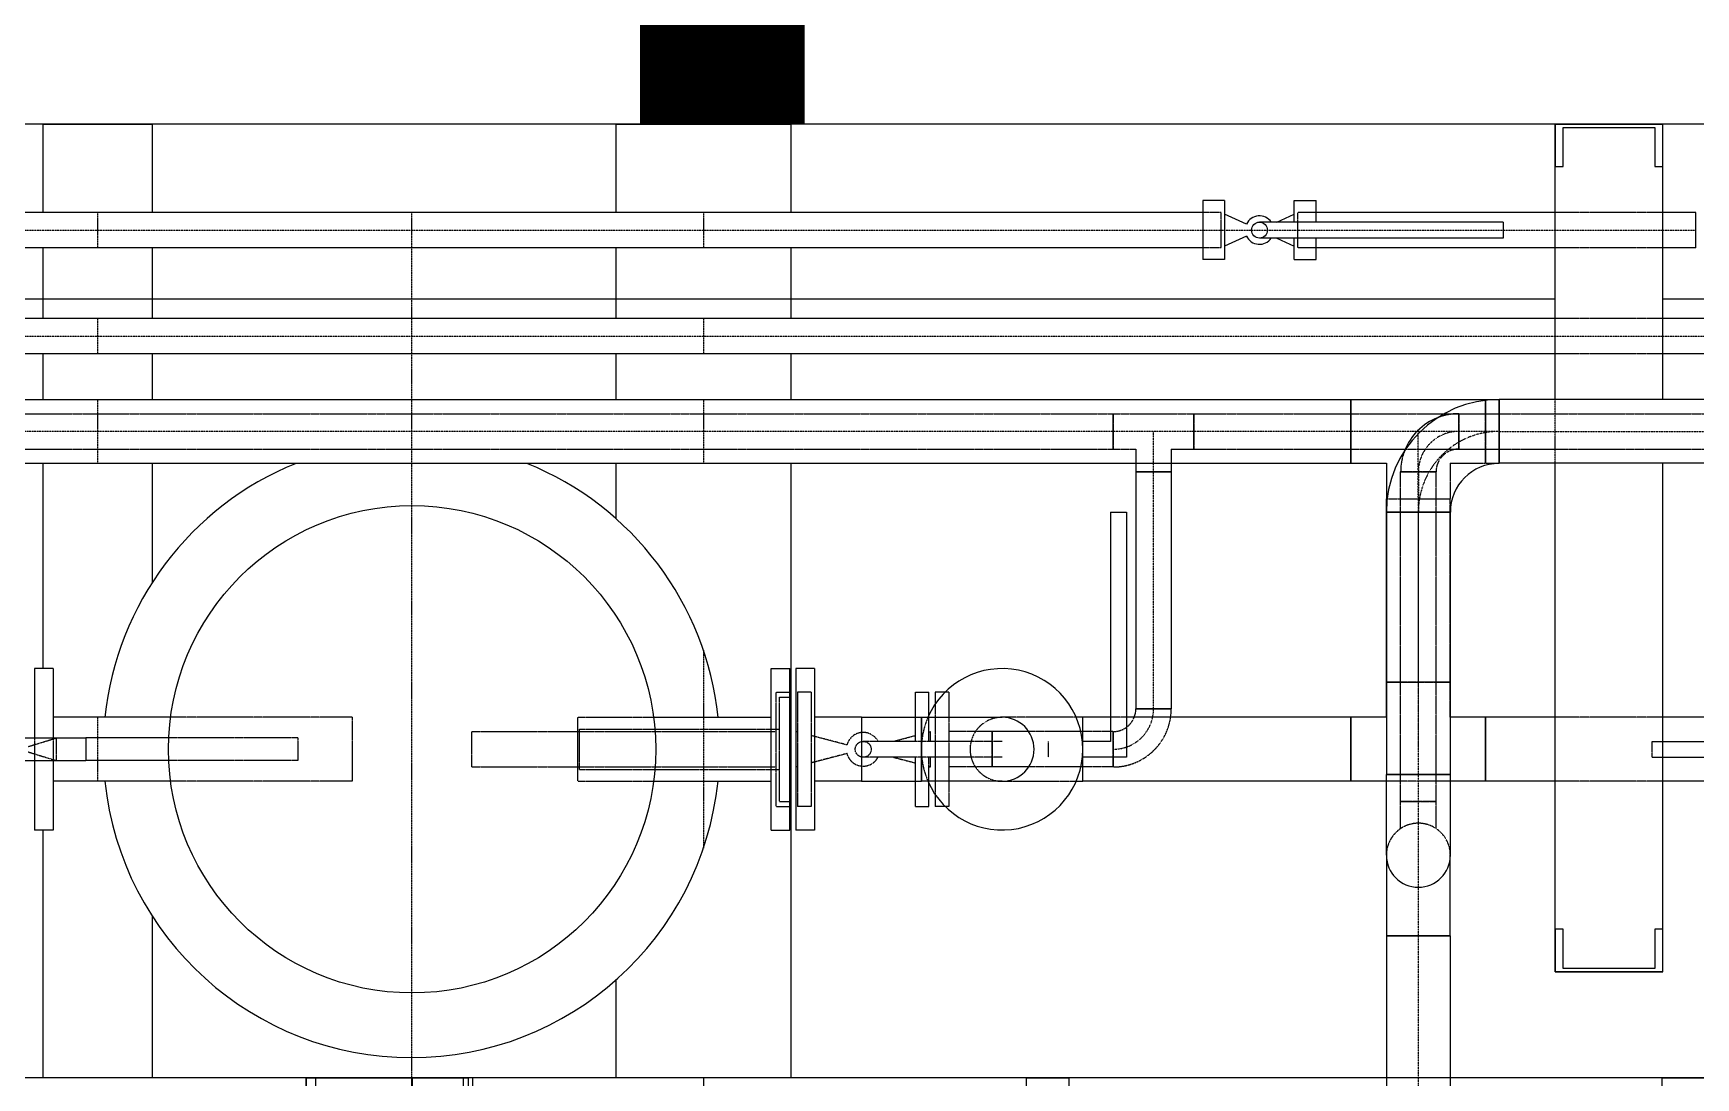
# Model space of a CAD drawing. Header units: millimetres. Extents: x -10011772 to -8149599, y 2847708 to 3434448.
# Drawn here: x -9495940 to -9492801, y 3201063 to 3203035 of the extents above; entities that cross this region are included whole.
import ezdxf

# ---------------------------------------------------------------- set-up
doc = ezdxf.new("R2010")
doc.units = ezdxf.units.MM
for name, pattern in [('DASHDOT2', [0.5, 0.25, -0.125, 0, -0.125]), ('DIVIDE2', [0.625, 0.25, -0.125, 0, -0.125, 0, -0.125]), ('HIDDEN2', [0.1875, 0.125, -0.0625])]:
    doc.linetypes.add(name, pattern=pattern)
doc.layers.add('总平面底图', color=9, linetype='Continuous')
doc.layers.add('电气-接地设计-接地线', color=3, linetype='接地线')
doc.styles.add('EESLTYPE', font='TXT.shx')
doc.linetypes.add('接地线', pattern='A,500,["/",EESLTYPE,S=200,R=0,X=0,Y=-100],-200,60,-200', length=960)

# ---------------------------------------------------------------- blocks, each defined once
blk = doc.blocks.new('总平面底图 爆炸危险区 LOCATION I')
at = {"layer": '总平面底图'}
blk.add_line((231314.9, 137707.7), (224314.9, 137707.7), dxfattribs=at)
at = {"layer": '总平面底图', "linetype": 'Continuous'}
for p, q in [((228194.1, 137707.7), (226216.4, 137707.7)), ((226766.3, 137707.7), (226869.4, 137707.7)), ((226766.3, 137707.7), (226766.3, 137624.4)), ((226869.4, 137707.7), (226869.4, 137624.4)), ((227307.3, 137707.7), (227472.4, 137707.7)), ((227307.3, 137707.7), (227307.3, 137624.4)), ((227472.4, 137707.7), (227472.4, 137624.4)), ((228194.1, 137707.7), (228194.1, 137667.6)), ((228295.7, 137707.7), (228194.1, 137707.7)), ((228194.1, 137447.9), (228194.1, 137707.7)), ((228194.1, 137707.7), (228295.7, 137707.7)), ((228201.6, 137667.6), (228201.6, 137704.5)), ((228201.6, 137704.5), (228288.2, 137704.5)), ((228288.2, 137704.5), (228288.2, 137667.6)), ((228295.7, 137667.6), (228295.7, 137707.7)), ((229644.1, 137707.7), (228295.7, 137707.7)), ((228295.7, 137447.9), (228295.7, 137707.7)), ((228194.1, 137667.6), (228201.6, 137667.6)), ((228288.2, 137667.6), (228295.7, 137667.6)), ((227861.3, 137635.5), (227861.3, 137607.7)), ((227881.9, 137635.5), (227861.3, 137635.5)), ((227881.9, 137635.5), (227881.9, 137607.7)), ((227947.8, 137615.2), (227947.8, 137635.5)), ((227947.8, 137635.5), (227968.5, 137635.5)), ((227968.5, 137615.2), (227968.5, 137635.5)), ((227861.3, 137624.4), (226215.7, 137624.4)), ((227902.7, 137613.3), (227881.9, 137622.9)), ((227931.2, 137615.2), (227947.8, 137622.9)), ((228194.1, 137624.4), (227968.5, 137624.4)), ((228326.8, 137624.4), (228295.7, 137624.4)), ((228326.8, 137591), (228326.8, 137624.4)), ((227861.3, 137607.7), (227861.3, 137579.9)), ((227881.9, 137607.7), (227881.9, 137579.9)), ((227902.7, 137602.1), (227881.9, 137592.6)), ((228144.9, 137615.2), (227914.9, 137615.2)), ((228144.9, 137615.2), (228144.9, 137607.7)), ((228144.9, 137607.7), (228144.9, 137600.2)), ((227861.3, 137591), (226215.7, 137591)), ((226766.3, 137591), (226766.3, 137524.4)), ((226869.4, 137591), (226869.4, 137524.4)), ((227307.3, 137591), (227307.3, 137524.4)), ((227472.4, 137591), (227472.4, 137524.4)), ((228144.9, 137600.2), (227914.9, 137600.2)), ((227931.2, 137600.2), (227947.8, 137592.6)), ((227947.8, 137579.9), (227947.8, 137600.2)), ((227968.5, 137579.9), (227968.5, 137600.2)), ((228194.1, 137591), (227968.5, 137591)), ((228326.8, 137591), (228295.7, 137591)), ((227881.9, 137579.9), (227861.3, 137579.9)), ((227947.8, 137579.9), (227968.5, 137579.9)), ((228194.1, 137542.6), (226216.4, 137542.6)), ((228507.4, 137542.6), (228295.7, 137542.6)), ((228194.1, 137524.4), (226215.7, 137524.4)), ((228507.4, 137524.4), (228295.7, 137524.4)), ((228194.1, 137491), (226689.9, 137491)), ((226766.3, 137491), (226766.3, 137447.9)), ((226869.4, 137491), (226869.4, 137447.9)), ((227307.3, 137491), (227307.3, 137447.9)), ((227472.4, 137491), (227472.4, 137447.9)), ((228404, 137491), (228295.7, 137491)), ((226734.4, 137447.9), (228001.3, 137447.9)), ((228001.3, 137447.9), (228001.3, 137417.7)), ((228001.3, 137387.6), (228001.3, 137447.9)), ((228001.3, 137447.9), (228128.3, 137447.9)), ((228128.3, 137447.9), (228128.3, 137447.1)), ((228128.3, 137447.9), (228141.1, 137447.9)), ((228128.3, 137447.1), (228128.3, 137447.9)), ((228141.1, 137387.6), (228141.1, 137447.9)), ((228359.6, 137447.9), (228141.1, 137447.9)), ((228141.1, 137447.9), (228141.1, 137387.6)), ((228001.3, 137417.7), (228001.3, 137387.6)), ((226734.4, 137387.6), (228001.3, 137387.6)), ((226766.3, 137387.6), (226766.3, 137193.9)), ((226869.4, 137387.6), (226869.4, 137274.9)), ((227307.3, 137387.6), (227307.3, 137335.5)), ((227472.4, 137387.6), (227472.4, 137167)), ((227798.2, 137387.6), (227798.2, 137379.6)), ((227831.6, 137387.6), (227831.6, 137379.6)), ((228001.3, 137387.6), (228034.7, 137387.6)), ((228034.7, 137387.6), (228034.7, 137354.2)), ((228359.6, 137387.6), (228141.1, 137387.6)), ((228194.1, 136907.7), (228194.1, 137387.6)), ((228295.7, 136907.7), (228295.7, 137387.6)), ((227831.6, 137379.6), (227798.2, 137379.6)), ((227798.2, 137379.6), (227798.2, 137155.8)), ((227798.2, 137379.6), (227831.6, 137379.6)), ((227831.6, 137379.6), (227831.6, 137155.8)), ((228034.7, 137354.2), (228035.5, 137354.2)), ((228034.7, 137181.2), (228034.7, 137354.2)), ((228034.7, 137354.2), (228035.5, 137354.2)), ((227774.3, 137341.6), (227789.3, 137341.6)), ((227774.3, 137341.6), (227774.3, 137125.2)), ((227789.3, 137341.6), (227789.3, 137125.2)), ((228034.7, 137341.5), (228095, 137341.5)), ((228095, 137341.5), (228034.7, 137341.5)), ((228034.7, 137341.5), (228034.7, 137093.9)), ((228095, 137341.5), (228095, 137093.9)), ((226758.4, 137193.9), (226758.4, 137128.4)), ((226775.9, 137193.9), (226758.4, 137193.9)), ((226758.4, 137193.9), (226758.4, 137128.4)), ((226775.9, 137193.9), (226758.4, 137193.9)), ((226775.9, 137193.9), (226775.9, 137128.4)), ((226775.9, 137193.9), (226775.9, 137128.4)), ((227453.8, 137117.7), (227453.8, 137193.9)), ((227453.8, 137193.9), (227471.4, 137193.9)), ((227453.8, 137117.7), (227453.8, 137193.9)), ((227453.8, 137193.9), (227471.4, 137193.9)), ((227471.4, 137117.7), (227471.4, 137193.9)), ((227471.4, 137117.7), (227471.4, 137193.9)), ((227477.3, 137193.9), (227477.3, 137117.7)), ((227494.9, 137193.9), (227477.3, 137193.9)), ((227494.9, 137193.9), (227494.9, 137117.7)), ((228034.7, 137181.2), (228034.7, 137181.2)), ((228034.7, 137181.2), (228034.7, 137181.2)), ((228034.7, 137147.9), (228034.7, 137181.2)), ((227471.4, 137167), (227472.9, 137167)), ((227471.4, 137167), (227472.9, 137167)), ((227472.9, 137117.7), (227472.9, 137167)), ((227472.9, 137117.7), (227472.9, 137167)), ((227590.1, 137147.9), (227590.1, 137171.7)), ((227590.1, 137171.7), (227602.8, 137171.7)), ((227602.8, 137149.9), (227602.8, 137171.7)), ((227608.8, 137171.7), (227608.8, 137160.5)), ((227618.1, 137171.7), (227608.8, 137171.7)), ((226886.9, 137147.9), (226775.9, 137147.9)), ((226886.9, 137147.9), (226775.9, 137147.9)), ((227342.9, 137147.9), (227453.8, 137147.9)), ((227342.9, 137147.9), (227453.8, 137147.9)), ((227539.3, 137147.9), (227494.9, 137147.9)), ((227539.3, 137147.9), (227539.3, 137087.6)), ((227539.3, 137147.9), (227595.7, 137147.9)), ((227539.3, 137147.9), (227539.3, 137117.7)), ((227595.7, 137087.6), (227595.7, 137147.9)), ((227595.7, 137147.9), (227671.9, 137147.9)), ((227595.7, 137147.9), (227595.7, 137087.6)), ((227748.1, 137147.9), (227741.8, 137147.9)), ((227748.1, 137125.2), (227748.1, 137147.9)), ((227748.1, 137125.2), (227748.1, 137147.9)), ((227774.3, 137147.9), (227748.1, 137147.9)), ((228001.3, 137147.9), (227789.3, 137147.9)), ((227831.6, 137155.8), (227798.2, 137155.8)), ((227798.2, 137155.8), (227831.6, 137155.8)), ((228001.3, 137117.7), (228001.3, 137147.9)), ((228001.3, 137147.9), (228001.3, 137087.6)), ((228034.7, 137147.9), (228001.3, 137147.9)), ((228128.3, 137147.9), (228095, 137147.9)), ((228128.3, 137147.9), (228128.3, 137087.6)), ((228128.3, 137117.7), (228128.3, 137147.9)), ((228194.1, 137147.9), (228128.3, 137147.9)), ((228354.3, 137147.9), (228295.7, 137147.9)), ((226718, 137128.4), (226806.9, 137128.4)), ((226806.9, 137128.4), (226806.9, 137117.7)), ((226885.1, 137128.4), (226806.9, 137128.4)), ((226806.9, 137128.4), (226806.9, 137117.7)), ((226885.1, 137128.4), (226806.9, 137128.4)), ((226806.9, 137128.4), (226806.9, 137107)), ((226806.9, 137117.7), (226806.9, 137107)), ((226806.9, 137117.7), (226806.9, 137107)), ((227453.8, 137041.5), (227453.8, 137117.7)), ((227453.8, 137041.5), (227453.8, 137117.7)), ((227471.4, 137041.5), (227471.4, 137117.7)), ((227471.4, 137041.5), (227471.4, 137117.7)), ((227472.9, 137068.4), (227472.9, 137117.7)), ((227472.9, 137068.4), (227472.9, 137117.7)), ((227477.3, 137117.7), (227477.3, 137041.5)), ((227494.9, 137117.7), (227494.9, 137041.5)), ((227539.3, 137117.7), (227539.3, 137087.6)), ((227774.3, 137125.2), (227747.7, 137125.2)), ((227789.3, 137125.2), (227789.3, 137110.2)), ((228001.3, 137087.6), (228001.3, 137117.7)), ((228128.3, 137087.6), (228128.3, 137117.7)), ((228295.7, 137125.2), (228342.3, 137125.2)), ((226718, 137107), (226806.9, 137107)), ((226758.4, 137107), (226758.4, 137041.5)), ((226758.4, 137107), (226758.4, 137041.5)), ((226775.9, 137107), (226775.9, 137041.5)), ((226775.9, 137107), (226775.9, 137041.5)), ((226885.1, 137107), (226806.9, 137107)), ((226885.1, 137107), (226806.9, 137107)), ((227789.3, 137110.2), (227747.7, 137110.2)), ((227748.1, 137087.6), (227748.1, 137110.2)), ((227748.1, 137087.6), (227748.1, 137110.2)), ((228295.7, 137110.2), (228342.3, 137110.2)), ((226886.9, 137087.6), (226775.9, 137087.6)), ((226886.9, 137087.6), (226775.9, 137087.6)), ((227342.9, 137087.6), (227453.8, 137087.6)), ((227342.9, 137087.6), (227453.8, 137087.6)), ((227539.3, 137087.6), (227494.9, 137087.6)), ((227539.3, 137087.6), (227595.7, 137087.6)), ((227590.1, 137063.7), (227590.1, 137087.6)), ((227671.9, 137087.6), (227595.7, 137087.6)), ((227602.8, 137063.7), (227602.8, 137085.5)), ((227741.8, 137087.6), (227748.1, 137087.6)), ((228001.3, 137087.6), (227748.1, 137087.6)), ((228034.7, 137087.6), (228001.3, 137087.6)), ((228034.7, 137093.9), (228095, 137093.9)), ((228034.7, 137017.7), (228034.7, 137093.9)), ((228095, 137093.9), (228034.7, 137093.9)), ((228095, 137093.9), (228095, 137017.7)), ((228128.3, 137087.6), (228095, 137087.6)), ((228194.1, 137087.6), (228128.3, 137087.6)), ((228354.3, 137087.6), (228295.7, 137087.6)), ((227471.4, 137068.4), (227472.9, 137068.4)), ((227471.4, 137068.4), (227472.9, 137068.4)), ((227472.4, 137068.4), (227472.4, 136807.7)), ((227608.8, 137075), (227608.8, 137063.7)), ((227590.1, 137063.7), (227602.8, 137063.7)), ((227618.1, 137063.7), (227608.8, 137063.7)), ((226775.9, 137041.5), (226758.4, 137041.5)), ((226775.9, 137041.5), (226758.4, 137041.5)), ((226766.3, 137041.5), (226766.3, 136807.7)), ((227453.8, 137041.5), (227471.4, 137041.5)), ((227453.8, 137041.5), (227471.4, 137041.5)), ((227494.9, 137041.5), (227477.3, 137041.5)), ((228034.7, 137017.7), (228034.7, 136941.5)), ((228095, 136941.5), (228095, 137017.7)), ((226869.4, 136960.5), (226869.4, 136807.7)), ((228201.6, 136947.8), (228194.1, 136947.8)), ((228194.1, 136947.8), (228194.1, 136907.7)), ((228201.6, 136910.9), (228201.6, 136947.8)), ((228288.2, 136947.8), (228288.2, 136910.9)), ((228295.7, 136947.8), (228288.2, 136947.8)), ((228295.7, 136907.7), (228295.7, 136947.8)), ((228095, 136941.5), (228034.7, 136941.5)), ((228034.7, 136941.5), (228034.7, 136807.7)), ((228034.7, 136941.5), (228064.9, 136941.5)), ((228064.9, 136941.5), (228095, 136941.5)), ((228095, 136941.5), (228095, 136807.7)), ((227307.3, 136899.9), (227307.3, 136807.7)), ((228194.1, 136907.7), (228295.7, 136907.7)), ((228295.7, 136907.7), (228194.1, 136907.7)), ((228288.2, 136910.9), (228201.6, 136910.9)), ((227014.9, 136807.7), (226216.4, 136807.7)), ((226869.4, 136807.7), (226766.3, 136807.7)), ((227014.9, 136807.7), (227014.9, 136643.9)), ((227014.9, 136807.7), (227167.8, 136807.7)), ((227024.1, 136807.7), (227014.9, 136807.7)), ((227014.9, 136807.7), (227014.9, 136654.8)), ((231314.9, 136807.7), (227014.9, 136807.7)), ((227014.9, 136654.8), (227014.9, 136807.7)), ((227024.1, 136734.6), (227024.1, 136807.7)), ((227172.4, 136807.7), (227163.1, 136807.7)), ((227163.1, 136807.7), (227163.1, 136734.6)), ((227167.8, 136807.7), (227167.8, 136597.9)), ((227172.4, 136654.8), (227172.4, 136807.7)), ((227694.8, 136807.7), (227734.9, 136807.7)), ((227694.8, 136807.7), (227694.8, 136707.7)), ((227734.9, 136807.7), (227734.9, 136707.7)), ((228294.8, 136807.7), (228294.8, 136621.7)), ((228294.8, 136807.7), (228334.9, 136807.7))]:
    blk.add_line(p, q, dxfattribs=at)
at = {"layer": '总平面底图', "linetype": 'DASHDOT2'}
for p, q in [((226817.9, 137624.4), (226817.9, 137591)), ((227114.3, 137624.4), (227114.3, 137591)), ((227389.9, 137624.4), (227389.9, 137591)), ((227114.3, 137591), (227114.3, 137524.4)), ((226817.9, 137524.4), (226817.9, 137491)), ((227114.3, 137524.4), (227114.3, 137491)), ((227389.9, 137524.4), (227389.9, 137491)), ((227114.3, 137491), (227114.3, 137447.9)), ((226817.9, 137447.9), (226817.9, 137387.6)), ((227114.3, 137447.9), (227114.3, 137387.6)), ((227389.9, 137447.9), (227389.9, 137387.6)), ((228194.1, 137387.6), (228194.1, 137447.9)), ((227114.3, 137387.6), (227114.3, 137347.7)), ((227114.3, 137347.7), (227114.3, 136887.7)), ((227389.9, 137211.2), (227389.9, 137024.2)), ((226817.9, 137147.9), (226817.9, 137087.6)), ((227114.3, 136887.7), (227114.3, 136807.7)), ((227114.3, 136807.7), (227114.3, 135207.7)), ((227114.9, 136807.7), (227114.9, 135207.7)), ((227389.9, 136807.7), (227389.9, 136654.8))]:
    blk.add_line(p, q, dxfattribs=at)
at = {"layer": '总平面底图', "linetype": 'HIDDEN2'}
for p, q in [((227878.7, 137624.4), (227861.3, 137624.4)), ((227878.7, 137591), (227878.7, 137624.4)), ((227951, 137591), (227951, 137624.4)), ((227968.5, 137624.4), (227951, 137624.4)), ((228295.7, 137624.4), (228194.1, 137624.4)), ((227878.7, 137591), (227861.3, 137591)), ((227968.5, 137591), (227951, 137591)), ((228295.7, 137591), (228194.1, 137591)), ((228295.7, 137524.4), (228194.1, 137524.4)), ((228295.7, 137491), (228194.1, 137491)), ((228128.3, 137447.1), (228128.3, 137417.7)), ((228128.3, 137387.6), (228128.3, 137447.1)), ((226672.4, 137434.4), (227776.8, 137434.4)), ((227776.8, 137434.4), (227776.8, 137417.7)), ((227776.8, 137401), (227776.8, 137434.4)), ((227776.8, 137434.4), (227853, 137434.4)), ((227853, 137434.4), (227853, 137417.7)), ((227853, 137434.4), (228103, 137434.4)), ((227853, 137401), (227853, 137434.4)), ((228103, 137401), (228103, 137434.4)), ((228103, 137434.4), (228103, 137417.7)), ((228103, 137434.4), (228393.1, 137434.4)), ((227776.8, 137417.7), (227776.8, 137401)), ((227853, 137417.7), (227853, 137401)), ((228103, 137417.7), (228103, 137401)), ((228128.3, 137417.7), (228128.3, 137387.6)), ((226672.4, 137401), (227776.8, 137401)), ((227776.8, 137401), (227798.2, 137401)), ((227798.2, 137401), (227798.2, 137387.6)), ((227831.6, 137401), (227853, 137401)), ((227831.6, 137401), (227831.6, 137387.6)), ((227853, 137401), (228103, 137401)), ((228103, 137401), (228393.1, 137401)), ((228095, 137387.6), (228128.3, 137387.6)), ((228095, 137387.6), (228095, 137354.2)), ((228128.3, 137387.6), (228141.1, 137387.6)), ((228048.2, 137379.6), (228064.9, 137379.6)), ((228048.2, 137068.5), (228048.2, 137379.6)), ((228081.6, 137379.6), (228048.2, 137379.6)), ((228064.9, 137379.6), (228081.6, 137379.6)), ((228081.6, 137068.5), (228081.6, 137379.6)), ((228035.5, 137354.2), (228064.8, 137354.2)), ((228035.5, 137354.2), (228095, 137354.2)), ((228064.8, 137354.2), (228095, 137354.2)), ((228095, 137181.2), (228095, 137354.2)), ((228034.7, 137181.2), (228064.8, 137181.2)), ((228095, 137181.2), (228034.7, 137181.2)), ((228064.8, 137181.2), (228095, 137181.2)), ((228095, 137147.9), (228095, 137181.2)), ((227458.6, 137117.7), (227458.6, 137171.7)), ((227458.6, 137171.7), (227471.4, 137171.7)), ((227461.7, 137117.7), (227461.7, 137167)), ((227461.7, 137167), (227471.4, 137167)), ((227478.9, 137171.7), (227478.9, 137117.7)), ((227491.6, 137171.7), (227478.9, 137171.7)), ((227491.6, 137171.7), (227491.6, 137117.7)), ((227621.5, 137171.7), (227618.1, 137171.7)), ((227621.5, 137171.7), (227621.5, 137117.7)), ((227058.4, 137147.9), (226886.9, 137147.9)), ((227058.4, 137147.9), (227058.4, 137117.7)), ((227271.4, 137117.7), (227271.4, 137147.9)), ((227271.4, 137147.9), (227342.9, 137147.9)), ((227590.1, 137125.2), (227590.1, 137147.9)), ((227602.8, 137125.2), (227602.8, 137149.9)), ((227608.8, 137160.5), (227608.8, 137117.7)), ((227741.8, 137147.9), (227671.9, 137147.9)), ((227789.3, 137147.9), (227774.3, 137147.9)), ((228095, 137147.9), (228095, 137147.9)), ((228295.7, 137147.9), (228194.1, 137147.9)), ((227171.4, 137117.7), (227171.4, 137134.4)), ((227171.4, 137134.4), (227458.6, 137134.4)), ((227272.9, 137117.7), (227272.9, 137136.8)), ((227272.9, 137136.8), (227461.7, 137136.8)), ((227478.9, 137134), (227477.3, 137134.4)), ((227602.8, 137134), (227604.3, 137134.4)), ((227604.3, 137125.2), (227604.3, 137134.4)), ((227662.6, 137134.4), (227621.5, 137134.4)), ((227662.6, 137101), (227662.6, 137134.4)), ((227776.8, 137134.4), (227662.6, 137134.4)), ((227662.6, 137134.4), (227662.6, 137117.7)), ((227776.8, 137101), (227776.8, 137134.4)), ((227776.8, 137134.4), (227776.8, 137101)), ((226752.6, 137120.3), (226779.1, 137128.4)), ((226758.4, 137128.4), (226758.4, 137117.7)), ((226758.4, 137117.7), (226758.4, 137107)), ((226775.9, 137128.4), (226775.9, 137117.7)), ((226775.9, 137117.7), (226775.9, 137107)), ((226779.1, 137107), (226779.1, 137128.4)), ((227006.9, 137128.4), (226885.1, 137128.4)), ((227006.9, 137128.4), (227006.9, 137117.7)), ((227006.9, 137117.7), (227006.9, 137107)), ((227058.4, 137117.7), (227058.4, 137087.6)), ((227171.4, 137101), (227171.4, 137117.7)), ((227271.4, 137087.6), (227271.4, 137117.7)), ((227272.9, 137098.7), (227272.9, 137117.7)), ((227458.6, 137063.7), (227458.6, 137117.7)), ((227461.7, 137068.4), (227461.7, 137117.7)), ((227478.9, 137117.7), (227478.9, 137063.7)), ((227525.5, 137121.8), (227491.6, 137130.7)), ((227491.6, 137117.7), (227491.6, 137063.7)), ((227671.9, 137125.2), (227540.8, 137125.2)), ((227569.3, 137125.2), (227590.1, 137130.7)), ((227608.8, 137117.7), (227608.8, 137075)), ((227621.5, 137117.7), (227621.5, 137063.7)), ((227662.6, 137117.7), (227662.6, 137101)), ((227715.5, 137125.2), (227715.5, 137117.7)), ((227715.5, 137117.7), (227715.5, 137110.2)), ((227748.1, 137117.7), (227748.1, 137125.2)), ((227748.1, 137117.7), (227748.1, 137125.2)), ((227748.1, 137110.2), (227748.1, 137117.7)), ((227748.1, 137110.2), (227748.1, 137117.7)), ((228285.8, 137117.7), (228285.8, 137125.2)), ((228285.8, 137125.2), (228295.7, 137125.2)), ((228285.8, 137110.2), (228285.8, 137117.7)), ((226752.6, 137115.2), (226779.1, 137107)), ((227006.9, 137107), (226885.1, 137107)), ((227171.4, 137101), (227458.6, 137101)), ((227478.9, 137101.4), (227477.3, 137101)), ((227525.5, 137113.7), (227491.6, 137104.8)), ((227671.9, 137110.2), (227540.8, 137110.2)), ((227569.3, 137110.2), (227590.1, 137104.8)), ((227590.1, 137087.6), (227590.1, 137110.2)), ((227602.8, 137085.5), (227602.8, 137110.2)), ((227602.8, 137101.4), (227604.3, 137101)), ((227604.3, 137101), (227604.3, 137110.2)), ((227662.6, 137101), (227621.5, 137101)), ((227776.8, 137101), (227662.6, 137101)), ((228285.8, 137110.2), (228295.7, 137110.2)), ((227058.4, 137087.6), (226886.9, 137087.6)), ((227271.4, 137087.6), (227342.9, 137087.6)), ((227272.9, 137098.7), (227461.7, 137098.7)), ((227671.9, 137087.6), (227741.8, 137087.6)), ((228095, 137087.6), (228034.7, 137087.6)), ((228295.7, 137087.6), (228194.1, 137087.6)), ((227461.7, 137068.4), (227471.4, 137068.4)), ((228048.2, 137068.5), (228064.9, 137068.5)), ((228081.6, 137068.5), (228048.2, 137068.5)), ((228048.2, 137042.8), (228048.2, 137068.5)), ((228064.9, 137068.5), (228081.6, 137068.5)), ((228081.6, 137042.8), (228081.6, 137068.5)), ((227458.6, 137063.7), (227471.4, 137063.7)), ((227491.6, 137063.7), (227478.9, 137063.7)), ((227621.5, 137063.7), (227618.1, 137063.7)), ((228034.7, 136807.7), (228034.7, 136654.8)), ((228095, 136807.7), (228095, 136654.8))]:
    blk.add_line(p, q, dxfattribs=at)
at = {"layer": '总平面底图', "linetype": 'DIVIDE2'}
for p, q in [((226215.7, 137607.7), (227861.3, 137607.7)), ((227861.3, 137607.7), (227878.7, 137607.7)), ((227878.7, 137607.7), (227951, 137607.7)), ((227951, 137607.7), (228144.9, 137607.7)), ((228144.9, 137607.7), (228194.1, 137607.7)), ((228194.1, 137607.7), (228295.7, 137607.7)), ((228295.7, 137607.7), (228326.8, 137607.7)), ((228326.8, 137607.7), (228326.8, 137607.7)), ((226215.7, 137507.7), (228194.1, 137507.7)), ((228194.1, 137507.7), (228295.7, 137507.7)), ((228295.7, 137507.7), (228507.4, 137507.7)), ((228001.3, 137417.7), (226734.4, 137417.7)), ((227814.9, 137387.6), (227814.9, 137417.7)), ((228001.3, 137417.7), (228001.4, 137417.7)), ((228063.6, 137417.7), (228001.3, 137417.7)), ((228001.3, 137417.7), (228001.3, 137417.7)), ((228103, 137417.7), (228063.6, 137417.7)), ((228064.8, 137354.2), (228064.8, 137417.7)), ((228103, 137417.7), (228103, 137417.7)), ((228103, 137417.7), (228103, 137417.7)), ((228141.1, 137417.7), (228103, 137417.7)), ((228141.1, 137417.7), (228359.6, 137417.7)), ((228141.1, 137417.7), (228141.1, 137417.7)), ((228141.1, 137417.7), (228141.1, 137417.7)), ((227814.9, 137379.6), (227814.9, 137387.6)), ((227814.9, 137155.8), (227814.9, 137379.6)), ((227814.9, 137379.6), (227814.9, 137379.6)), ((228064.9, 137379.6), (228064.9, 137341.5)), ((228064.9, 137379.6), (228064.9, 137379.6)), ((228064.9, 137379.6), (228064.9, 137379.6)), ((228064.8, 137354.2), (228064.8, 137181.2)), ((228064.8, 137354.2), (228064.8, 137354.2)), ((228064.9, 137341.5), (228064.9, 137341.5)), ((228064.9, 137341.5), (228064.9, 137341.5)), ((228064.9, 137093.9), (228064.9, 137341.5)), ((228064.8, 137181.2), (228064.8, 137181.2)), ((228064.8, 137181.2), (228064.8, 137117.7)), ((227814.9, 137155.8), (227814.9, 137155.8)), ((227814.9, 137155.8), (227814.9, 137155.8)), ((228064.9, 137093.9), (228064.9, 137093.9)), ((228064.9, 137093.9), (228064.9, 137093.9)), ((228064.9, 137017.7), (228064.9, 137093.9)), ((228064.9, 136987.6), (228064.9, 137017.7)), ((228064.9, 136941.5), (228064.9, 136987.6)), ((228064.9, 136807.7), (228064.9, 136941.5)), ((228064.9, 136941.5), (228064.9, 136941.5)), ((228064.9, 136941.5), (228064.9, 136941.5)), ((228064.9, 136654.8), (228064.9, 136807.7))]:
    blk.add_line(p, q, dxfattribs=at)
at = {"layer": '总平面底图', "linetype": 'Continuous'}
for centre, radius in [((227914.9, 137607.7), 7.5), ((227114.9, 137117.7), 230), ((227114.9, 137117.7), 230)]:
    blk.add_circle(centre, radius, dxfattribs=at)
at = {"layer": '总平面底图', "linetype": 'HIDDEN2'}
blk.add_circle((227540.8, 137117.7), 7.5, dxfattribs=at)
at = {"layer": '总平面底图', "linetype": 'Continuous'}
for centre, radius, start, end in [((227914.9, 137607.7), 13.4, 34.0395, 155.311), ((227914.9, 137607.7), 13.4, 204.689, 325.9605), ((228141.1, 137341.5), 106.4, 90, 180), ((228103, 137379.6), 54.8, 111.2818, 158.7181), ((227114.3, 137117.7), 291, 111.9858, 174.0505), ((227114.3, 137117.7), 291, 111.9858, 174.0505), ((227114.3, 137117.7), 291, 5.9495, 68.0142), ((227114.3, 137117.7), 291, 5.9495, 68.0142), ((228141.1, 137341.5), 46, 90, 180), ((227671.9, 137117.7), 76.2, 0, 156.682), ((227671.9, 137117.7), 30.2, 0, 90), ((227671.9, 137117.7), 30.2, 270, 90), ((227776.8, 137155.8), 21.4, 338.2277, 0), ((227776.8, 137155.8), 54.8, 351.6718, 0), ((227671.9, 137117.7), 76.2, 203.318, 0), ((227671.9, 137117.7), 30.2, 270, 0), ((227114.3, 137117.7), 291, 185.9495, 354.0505), ((227114.3, 137117.7), 291, 185.9495, 354.0505), ((228064.9, 137017.7), 30.2, 180, 0), ((228064.9, 137017.7), 30.2, 180, 0)]:
    blk.add_arc(centre, radius, start, end, dxfattribs=at)
at = {"layer": '总平面底图', "linetype": 'HIDDEN2'}
for centre, radius, start, end in [((228103, 137379.6), 54.8, 90, 111.2818), ((228103, 137379.6), 54.8, 158.7181, 180), ((228103, 137379.6), 21.4, 90, 180), ((227671.9, 137117.7), 76.2, 156.682, 203.318), ((227671.9, 137117.7), 30.2, 90, 270), ((227776.8, 137155.8), 54.8, 270, 351.6718), ((227776.8, 137155.8), 21.4, 270, 338.2277), ((227540.8, 137117.7), 15.9, 28.1929, 165.2649), ((227540.8, 137117.7), 15.9, 194.7351, 331.8071), ((228064.9, 137017.7), 30.2, 90, 180), ((228064.9, 137017.7), 30.2, 0, 90)]:
    blk.add_arc(centre, radius, start, end, dxfattribs=at)
at = {"layer": '总平面底图', "linetype": 'DIVIDE2'}
for centre, radius, start, end in [((228141.1, 137341.5), 76.2, 90, 180), ((228103, 137379.6), 38.1, 90, 180), ((227776.8, 137155.8), 38.1, 270, 347.9753), ((227776.8, 137155.8), 38.1, 347.9753, 0)]:
    blk.add_arc(centre, radius, start, end, dxfattribs=at)

msp = doc.modelspace()

# ---------------------------------------------------------------- linework, layer by layer
at = {"layer": '电气-接地设计-接地线', "color": 1, "linetype": '接地线', "ltscale": 0.005, "const_width": 310.8}
msp.add_lwpolyline([(-9494638.7, 3206863.3), (-9494638.7, 3202863.3)], dxfattribs=at)

# ---------------------------------------------------------------- block references
at = {"layer": '总平面底图', "xscale": 2, "yscale": 2, "zscale": 2}
msp.add_blockref('总平面底图 爆炸危险区 LOCATION I', (-9949454.3, 2927447.9), dxfattribs=at)

doc.saveas('drawing.dxf')
